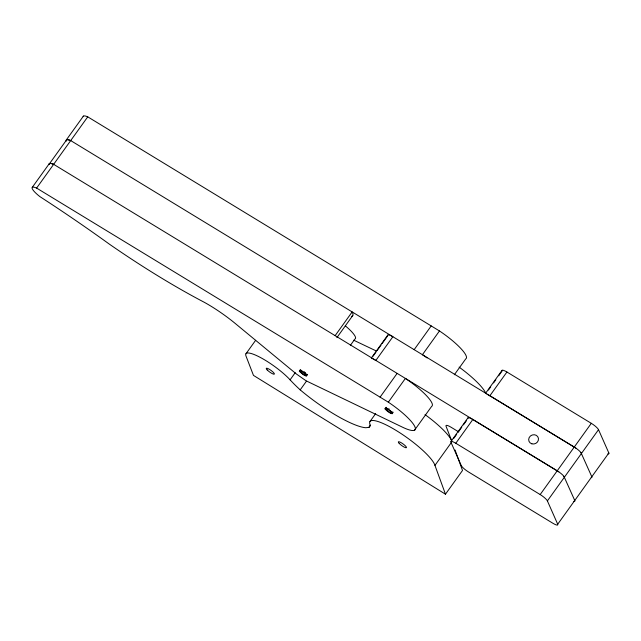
<?xml version="1.0" encoding="UTF-8"?>
<svg xmlns="http://www.w3.org/2000/svg" width="641" height="641" viewBox="0 0 641 641"><rect width="100%" height="100%" fill="white"/><g stroke="black" fill="none" stroke-linecap="round" stroke-linejoin="round"><path stroke-width="0.96" d="M32.274 187.348L49.317 163.607M66.368 139.866L83.41 116.117M49.485 163.719L66.528 139.978M36.609 188.077L388.342 402.187A32.403 6.867 35.7 0 1 414.358 425.688A32.403 6.867 35.7 0 1 402.42 427.154L306.061 380.786L296.567 374.128L236.85 324.803A47.642 10.104 35.7 0 0 204.15 302.223A233.132 49.429 35.7 0 1 109.475 244.221A361.38 76.616 35.7 0 0 39.918 196.635A14.126 2.997 35.7 0 1 32.202 188.606A14.126 2.997 35.7 0 1 36.609 188.077L87.745 116.846L439.47 330.956A32.403 6.867 35.7 0 1 465.711 358.936L454.341 374.761M245.968 353.76L255.631 340.307M455.046 450.014L462.514 470.462L445.471 494.203L434.951 465.39A39.878 8.453 35.7 0 0 398.654 432.018A39.878 8.453 35.7 0 0 369.849 424.11A40.72 8.629 35.7 0 1 369.016 427.363L365.779 427.731A58.115 12.323 35.7 0 1 300.204 389.872A66.544 14.11 35.7 0 1 290.093 379.841L295.205 372.717M299.355 371.107C299.403 368.263 305.637 373.487 306.823 375.057C306.783 377.902 300.541 372.677 299.355 371.107L300.493 369.528M299.924 371.772L301.054 370.186M300.701 372.525L301.839 370.939M301.639 373.31L302.776 371.732M302.68 374.088L304.387 371.716M303.754 374.793L305.453 372.421M304.771 375.386L305.909 373.799M305.685 375.818L306.823 374.232M335.115 335.668L352.157 311.919A33.02 7.003 35.7 0 1 351.717 316.301M306.414 376.059L307.552 374.48M336.878 337.639L352.79 315.484M300.204 389.872L306.454 381.171M350.347 345.403L354.89 339.065A22.427 4.759 35.7 0 0 345.291 325.836M371.315 358.023L387.797 335.067M373.078 356.196L375.922 352.238M377.052 350.651L381.034 345.114M382.164 343.528L387.284 336.405M380.073 397.156L397.116 373.415M414.166 349.666L431.209 325.924M369.985 421.522L375.666 413.605M368.711 427.491L370.418 425.119M388.342 402.187L405.384 378.438A32.403 6.867 35.7 0 1 431.617 406.418L414.575 430.159M439.47 330.956L422.427 354.697A32.403 6.867 35.7 0 1 427.066 357.91M385.017 408.846C385.065 406.001 391.298 411.226 392.484 412.796C392.444 415.64 386.202 410.416 385.017 408.846L386.154 407.267M385.586 409.511L386.715 407.924M386.363 410.264L387.501 408.678M387.3 411.049L389.007 408.678M388.342 411.826L389.48 410.24M389.416 412.532L390.553 410.953M390.441 413.125L391.571 411.538M391.347 413.557L392.484 411.971M392.076 413.798L393.213 412.219M450.96 441.521L468.002 417.78M485.614 393.245L502.087 370.298M453.796 438.316L456.632 434.358M458.339 431.986L461.752 427.235M463.451 424.863L466.295 420.905M488.45 390.04L490.726 386.876M493.562 382.917L495.838 379.752M498.682 375.794L502.087 371.043A7.476 1.586 35.7 0 1 506.927 372.02L591.306 423.324A7.476 1.586 35.7 0 1 598.518 429.678L608.846 453.003L557.71 524.226A7.476 1.586 35.7 0 1 552.879 523.256L468.499 471.952A7.476 1.586 35.7 0 1 461.28 465.598L450.952 442.274A7.476 1.586 35.7 0 1 455.791 443.252L540.171 494.556A7.476 1.586 35.7 0 1 547.39 500.909L557.71 524.226M434.951 465.39L451.424 442.434M455.791 443.252L472.834 419.502L558.816 471.848M487.024 394.287A7.476 1.586 35.7 0 1 489.876 395.761L506.927 372.02M540.171 494.556L591.306 423.324M547.39 500.909L598.518 429.678M353.752 340.235L376.243 350.956M66.319 140.483A14.334 3.037 35.7 0 1 70.702 140.587L575.858 448.107M489.876 395.761L574.256 447.065M49.093 164.104A14.126 2.997 35.7 0 1 53.66 164.336L557.213 470.806M458.748 431.914L451.048 427.235A7.732 1.643 35.7 0 0 446.008 426.137L451.641 440.736M445.471 494.203L253.467 375.394L245.872 355.707A29.967 6.354 35.7 0 1 261.256 357.942A29.967 6.354 35.7 0 1 290.093 379.841M580.962 452.602L591.803 476.744A7.476 1.586 35.7 0 1 591.282 477.625M563.92 476.343L574.761 500.485A7.476 1.586 35.7 0 1 573.831 501.318M459.108 367.117A39.878 8.453 35.7 0 1 485.846 393.47M425.015 414.607A39.878 8.453 35.7 0 1 451.753 440.952M49.277 164.224A14.334 3.037 35.7 0 1 53.66 164.336M66.287 141.116A14.126 2.997 35.7 0 1 70.702 140.587M83.186 116.622A14.126 2.997 35.7 0 1 87.745 116.846M387.853 335.62A7.724 1.635 35.7 0 1 392.893 336.717L375.842 360.458A7.724 1.635 35.7 0 0 372.95 358.96M371.435 358.543A7.724 1.635 35.7 0 1 371.86 358.607M575.057 447.57A7.484 1.586 35.7 0 1 581.267 453.043M558.007 471.311A7.484 1.586 35.7 0 1 564.224 476.784M468.002 418.533A7.476 1.586 35.7 0 1 472.834 419.502M608.846 453.003A7.476 1.586 35.7 0 1 607.924 453.828M399.231 443.436A4.984 1.058 35.7 0 0 406.226 447.771A4.984 1.058 35.7 0 0 401.739 443.035A4.984 1.058 35.7 0 0 399.231 443.436M267.161 369.897A4.984 1.058 35.7 0 0 274.164 374.232A4.984 1.058 35.7 0 0 269.669 369.496A4.984 1.058 35.7 0 0 267.161 369.897M531.878 443.828A4.984 4.583 -23.8 0 0 538.432 438.308A4.984 4.583 -23.8 0 0 530.436 435.992A4.984 4.583 -23.8 0 0 531.878 443.828"/></g></svg>
